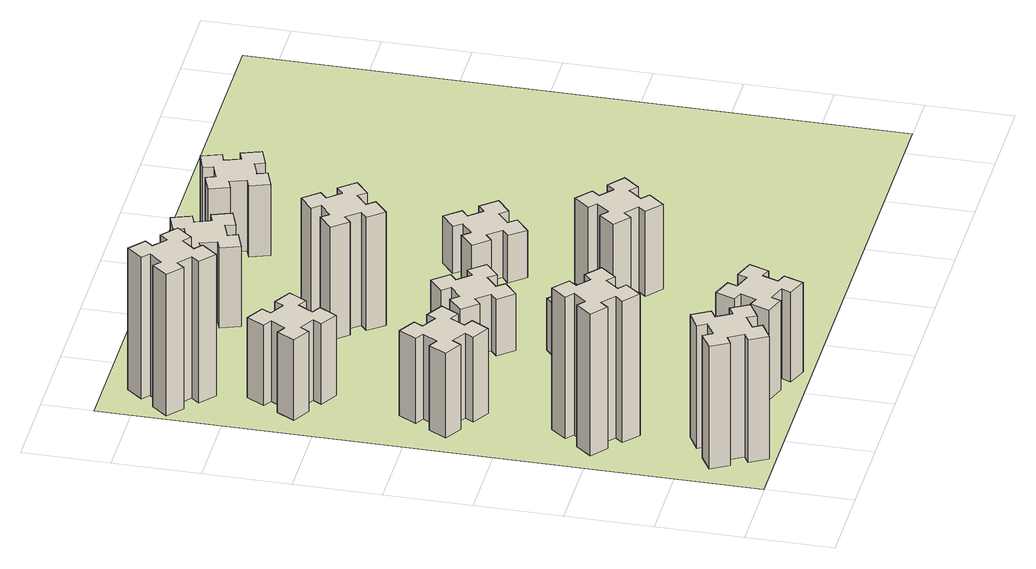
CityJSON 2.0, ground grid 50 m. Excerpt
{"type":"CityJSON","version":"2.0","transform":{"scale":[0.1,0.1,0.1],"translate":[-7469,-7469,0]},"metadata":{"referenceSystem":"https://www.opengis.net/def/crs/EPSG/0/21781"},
"CityObjects":{
"building1":{"type":"Building","attributes":{"class":"1000","function":"1000","usage":"1000","yearOfConstruction":2016,"roofType":"1000","measuredHeight":78,"storeysAboveGround":30,"storeysBelowGround":0},"geometry":[{"type":"Solid","lod":"1","boundaries":[[[[0,1,2,3,4,5,6,7,8,9,10,11,12,13,14,15,16,17,18,19]],[[17,16,20,21]],[[16,15,22,20]],[[15,14,23,22]],[[14,13,24,23]],[[13,12,25,24]],[[12,11,26,25]],[[11,10,27,26]],[[10,9,28,27]],[[9,8,29,28]],[[8,7,30,29]],[[7,6,31,30]],[[6,5,32,31]],[[5,4,33,32]],[[4,3,34,33]],[[3,2,35,34]],[[2,1,36,35]],[[1,0,37,36]],[[0,19,38,37]],[[19,18,39,38]],[[18,17,21,39]],[[24,25,26,27,28,29,30,31,32,33,34,35,36,37,38,39,21,20,22,23]]]]}]},
"building2":{"type":"Building","attributes":{"class":"1000","function":"1000","usage":"1000","yearOfConstruction":2016,"roofType":"1000","measuredHeight":90,"storeysAboveGround":30,"storeysBelowGround":0},"geometry":[{"type":"Solid","lod":"1","boundaries":[[[[40,41,42,43,44,45,46,47,48,49,50,51,52,53,54,55,56,57,58,59]],[[57,56,60,61]],[[56,55,62,60]],[[55,54,63,62]],[[54,53,64,63]],[[53,52,65,64]],[[52,51,66,65]],[[51,50,67,66]],[[50,49,68,67]],[[49,48,69,68]],[[48,47,70,69]],[[47,46,71,70]],[[46,45,72,71]],[[45,44,73,72]],[[44,43,74,73]],[[43,42,75,74]],[[42,41,76,75]],[[41,40,77,76]],[[40,59,78,77]],[[59,58,79,78]],[[58,57,61,79]],[[64,65,66,67,68,69,70,71,72,73,74,75,76,77,78,79,61,60,62,63]]]]}]},
"building3":{"type":"Building","attributes":{"class":"1000","function":"1000","usage":"1000","yearOfConstruction":2016,"roofType":"1000","measuredHeight":54,"storeysAboveGround":30,"storeysBelowGround":0},"geometry":[{"type":"Solid","lod":"1","boundaries":[[[[80,81,82,83,84,85,86,87,88,89,90,91,92,93,94,95,96,97,98,99]],[[97,96,100,101]],[[96,95,102,100]],[[95,94,103,102]],[[94,93,104,103]],[[93,92,105,104]],[[92,91,106,105]],[[91,90,107,106]],[[90,89,108,107]],[[89,88,109,108]],[[88,87,110,109]],[[87,86,111,110]],[[86,85,112,111]],[[85,84,113,112]],[[84,83,114,113]],[[83,82,115,114]],[[82,81,116,115]],[[81,80,117,116]],[[80,99,118,117]],[[99,98,119,118]],[[98,97,101,119]],[[104,105,106,107,108,109,110,111,112,113,114,115,116,117,118,119,101,100,102,103]]]]}]},
"building4":{"type":"Building","attributes":{"class":"1000","function":"1000","usage":"1000","yearOfConstruction":2016,"roofType":"1000","measuredHeight":51,"storeysAboveGround":30,"storeysBelowGround":0},"geometry":[{"type":"Solid","lod":"1","boundaries":[[[[120,121,122,123,124,125,126,127,128,129,130,131,132,133,134,135,136,137,138,139]],[[137,136,140,141]],[[136,135,142,140]],[[135,134,143,142]],[[134,133,144,143]],[[133,132,145,144]],[[132,131,146,145]],[[131,130,147,146]],[[130,129,148,147]],[[129,128,149,148]],[[128,127,150,149]],[[127,126,151,150]],[[126,125,152,151]],[[125,124,153,152]],[[124,123,154,153]],[[123,122,155,154]],[[122,121,156,155]],[[121,120,157,156]],[[120,139,158,157]],[[139,138,159,158]],[[138,137,141,159]],[[144,145,146,147,148,149,150,151,152,153,154,155,156,157,158,159,141,140,142,143]]]]}]},
"building5":{"type":"Building","attributes":{"class":"1000","function":"1000","usage":"1000","yearOfConstruction":2016,"roofType":"1000","measuredHeight":57,"storeysAboveGround":30,"storeysBelowGround":0},"geometry":[{"type":"Solid","lod":"1","boundaries":[[[[160,161,162,163,164,165,166,167,168,169,170,171,172,173,174,175,176,177,178,179]],[[177,176,180,181]],[[176,175,182,180]],[[175,174,183,182]],[[174,173,184,183]],[[173,172,185,184]],[[172,171,186,185]],[[171,170,187,186]],[[170,169,188,187]],[[169,168,189,188]],[[168,167,190,189]],[[167,166,191,190]],[[166,165,192,191]],[[165,164,193,192]],[[164,163,194,193]],[[163,162,195,194]],[[162,161,196,195]],[[161,160,197,196]],[[160,179,198,197]],[[179,178,199,198]],[[178,177,181,199]],[[184,185,186,187,188,189,190,191,192,193,194,195,196,197,198,199,181,180,182,183]]]]}]},
"building6":{"type":"Building","attributes":{"class":"1000","function":"1000","usage":"1000","yearOfConstruction":2016,"roofType":"1000","measuredHeight":90,"storeysAboveGround":30,"storeysBelowGround":0},"geometry":[{"type":"Solid","lod":"1","boundaries":[[[[200,201,202,203,204,205,206,207,208,209,210,211,212,213,214,215,216,217,218,219]],[[217,216,220,221]],[[216,215,222,220]],[[215,214,223,222]],[[214,213,224,223]],[[213,212,225,224]],[[212,211,226,225]],[[211,210,227,226]],[[210,209,228,227]],[[209,208,229,228]],[[208,207,230,229]],[[207,206,231,230]],[[206,205,232,231]],[[205,204,233,232]],[[204,203,234,233]],[[203,202,235,234]],[[202,201,236,235]],[[201,200,237,236]],[[200,219,238,237]],[[219,218,239,238]],[[218,217,221,239]],[[224,225,226,227,228,229,230,231,232,233,234,235,236,237,238,239,221,220,222,223]]]]}]},
"building7":{"type":"Building","attributes":{"class":"1000","function":"1000","usage":"1000","yearOfConstruction":2016,"roofType":"1000","measuredHeight":33,"storeysAboveGround":30,"storeysBelowGround":0},"geometry":[{"type":"Solid","lod":"1","boundaries":[[[[240,241,242,243,244,245,246,247,248,249,250,251,252,253,254,255,256,257,258,259]],[[257,256,260,261]],[[256,255,262,260]],[[255,254,263,262]],[[254,253,264,263]],[[253,252,265,264]],[[252,251,266,265]],[[251,250,267,266]],[[250,249,268,267]],[[249,248,269,268]],[[248,247,270,269]],[[247,246,271,270]],[[246,245,272,271]],[[245,244,273,272]],[[244,243,274,273]],[[243,242,275,274]],[[242,241,276,275]],[[241,240,277,276]],[[240,259,278,277]],[[259,258,279,278]],[[258,257,261,279]],[[264,265,266,267,268,269,270,271,272,273,274,275,276,277,278,279,261,260,262,263]]]]}]},
"building8":{"type":"Building","attributes":{"class":"1000","function":"1000","usage":"1000","yearOfConstruction":2016,"roofType":"1000","measuredHeight":36,"storeysAboveGround":30,"storeysBelowGround":0},"geometry":[{"type":"Solid","lod":"1","boundaries":[[[[280,281,282,283,284,285,286,287,288,289,290,291,292,293,294,295,296,297,298,299]],[[297,296,300,301]],[[296,295,302,300]],[[295,294,303,302]],[[294,293,304,303]],[[293,292,305,304]],[[292,291,306,305]],[[291,290,307,306]],[[290,289,308,307]],[[289,288,309,308]],[[288,287,310,309]],[[287,286,311,310]],[[286,285,312,311]],[[285,284,313,312]],[[284,283,314,313]],[[283,282,315,314]],[[282,281,316,315]],[[281,280,317,316]],[[280,299,318,317]],[[299,298,319,318]],[[298,297,301,319]],[[304,305,306,307,308,309,310,311,312,313,314,315,316,317,318,319,301,300,302,303]]]]}]},
"building9":{"type":"Building","attributes":{"class":"1000","function":"1000","usage":"1000","yearOfConstruction":2016,"roofType":"1000","measuredHeight":72,"storeysAboveGround":30,"storeysBelowGround":0},"geometry":[{"type":"Solid","lod":"1","boundaries":[[[[320,321,322,323,324,325,326,327,328,329,330,331,332,333,334,335,336,337,338,339]],[[337,336,340,341]],[[336,335,342,340]],[[335,334,343,342]],[[334,333,344,343]],[[333,332,345,344]],[[332,331,346,345]],[[331,330,347,346]],[[330,329,348,347]],[[329,328,349,348]],[[328,327,350,349]],[[327,326,351,350]],[[326,325,352,351]],[[325,324,353,352]],[[324,323,354,353]],[[323,322,355,354]],[[322,321,356,355]],[[321,320,357,356]],[[320,339,358,357]],[[339,338,359,358]],[[338,337,341,359]],[[344,345,346,347,348,349,350,351,352,353,354,355,356,357,358,359,341,340,342,343]]]]}]},
"building10":{"type":"Building","attributes":{"class":"1000","function":"1000","usage":"1000","yearOfConstruction":2016,"roofType":"1000","measuredHeight":51,"storeysAboveGround":30,"storeysBelowGround":0},"geometry":[{"type":"Solid","lod":"1","boundaries":[[[[360,361,362,363,364,365,366,367,368,369,370,371,372,373,374,375,376,377,378,379]],[[377,376,380,381]],[[376,375,382,380]],[[375,374,383,382]],[[374,373,384,383]],[[373,372,385,384]],[[372,371,386,385]],[[371,370,387,386]],[[370,369,388,387]],[[369,368,389,388]],[[368,367,390,389]],[[367,366,391,390]],[[366,365,392,391]],[[365,364,393,392]],[[364,363,394,393]],[[363,362,395,394]],[[362,361,396,395]],[[361,360,397,396]],[[360,379,398,397]],[[379,378,399,398]],[[378,377,381,399]],[[384,385,386,387,388,389,390,391,392,393,394,395,396,397,398,399,381,380,382,383]]]]}]},
"building11":{"type":"Building","attributes":{"class":"1000","function":"1000","usage":"1000","yearOfConstruction":2016,"roofType":"1000","measuredHeight":54,"storeysAboveGround":30,"storeysBelowGround":0},"geometry":[{"type":"Solid","lod":"1","boundaries":[[[[400,401,402,403,404,405,406,407,408,409,410,411,412,413,414,415,416,417,418,419]],[[417,416,420,421]],[[416,415,422,420]],[[415,414,423,422]],[[414,413,424,423]],[[413,412,425,424]],[[412,411,426,425]],[[411,410,427,426]],[[410,409,428,427]],[[409,408,429,428]],[[408,407,430,429]],[[407,406,431,430]],[[406,405,432,431]],[[405,404,433,432]],[[404,403,434,433]],[[403,402,435,434]],[[402,401,436,435]],[[401,400,437,436]],[[400,419,438,437]],[[419,418,439,438]],[[418,417,421,439]],[[424,425,426,427,428,429,430,431,432,433,434,435,436,437,438,439,421,420,422,423]]]]}]},
"building12":{"type":"Building","attributes":{"class":"1000","function":"1000","usage":"1000","yearOfConstruction":2016,"roofType":"1000","measuredHeight":30,"storeysAboveGround":30,"storeysBelowGround":0},"geometry":[{"type":"Solid","lod":"1","boundaries":[[[[440,441,442,443,444,445,446,447,448,449,450,451,452,453,454,455,456,457,458,459]],[[457,456,460,461]],[[456,455,462,460]],[[455,454,463,462]],[[454,453,464,463]],[[453,452,465,464]],[[452,451,466,465]],[[451,450,467,466]],[[450,449,468,467]],[[449,448,469,468]],[[448,447,470,469]],[[447,446,471,470]],[[446,445,472,471]],[[445,444,473,472]],[[444,443,474,473]],[[443,442,475,474]],[[442,441,476,475]],[[441,440,477,476]],[[440,459,478,477]],[[459,458,479,478]],[[458,457,461,479]],[[464,465,466,467,468,469,470,471,472,473,474,475,476,477,478,479,461,460,462,463]]]]}]},
"building13":{"type":"Building","attributes":{"class":"1000","function":"1000","usage":"1000","yearOfConstruction":2016,"roofType":"1000","measuredHeight":45,"storeysAboveGround":30,"storeysBelowGround":0},"geometry":[{"type":"Solid","lod":"1","boundaries":[[[[480,481,482,483,484,485,486,487,488,489,490,491,492,493,494,495,496,497,498,499]],[[497,496,500,501]],[[496,495,502,500]],[[495,494,503,502]],[[494,493,504,503]],[[493,492,505,504]],[[492,491,506,505]],[[491,490,507,506]],[[490,489,508,507]],[[489,488,509,508]],[[488,487,510,509]],[[487,486,511,510]],[[486,485,512,511]],[[485,484,513,512]],[[484,483,514,513]],[[483,482,515,514]],[[482,481,516,515]],[[481,480,517,516]],[[480,499,518,517]],[[499,498,519,518]],[[498,497,501,519]],[[504,505,506,507,508,509,510,511,512,513,514,515,516,517,518,519,501,500,502,503]]]]}]},
"landuse1":{"type":"LandUse","attributes":{"name":"plot1","function":"1010"},"geometry":[{"type":"MultiSurface","lod":"1","boundaries":[[[520,521,522,523]]]}]}
},
"vertices":[
[255,264,0],[305,177,0],[253,147,0],[313,43,0],[417,103,0],[387,155,0],[474,205,0],[504,153,0],[608,213,0],[548,317,0],[496,287,0],[446,374,0],[498,404,0],[438,508,0],[334,448,0],[364,396,0],[277,346,0],[247,398,0],[143,338,0],[203,234,0],[277,346,780],[247,398,780],[364,396,780],[334,448,780],[438,508,780],[498,404,780],[446,374,780],[496,287,780],[548,317,780],[608,213,780],[504,153,780],[474,205,780],[387,155,780],[417,103,780],[313,43,780],[253,147,780],[305,177,780],[255,264,780],[203,234,780],[143,338,780],
[484,1067,0],[408,1132,0],[446,1178,0],[354,1255,0],[277,1163,0],[323,1124,0],[259,1048,0],[213,1086,0],[136,994,0],[228,917,0],[266,963,0],[343,899,0],[304,853,0],[396,776,0],[473,868,0],[427,906,0],[492,983,0],[538,944,0],[615,1036,0],[523,1113,0],[492,983,900],[538,944,900],[427,906,900],[473,868,900],[396,776,900],[304,853,900],[343,899,900],[266,963,900],[228,917,900],[136,994,900],[213,1086,900],[259,1048,900],[323,1124,900],[277,1163,900],[354,1255,900],[446,1178,900],[408,1132,900],[484,1067,900],[523,1113,900],[615,1036,900],
[474,1926,0],[387,1976,0],[417,2028,0],[313,2088,0],[253,1984,0],[305,1954,0],[255,1867,0],[203,1897,0],[143,1793,0],[247,1733,0],[277,1785,0],[364,1735,0],[334,1683,0],[438,1623,0],[498,1727,0],[446,1757,0],[496,1844,0],[548,1814,0],[608,1918,0],[504,1978,0],[496,1844,540],[548,1814,540],[446,1757,540],[498,1727,540],[438,1623,540],[334,1683,540],[364,1735,540],[277,1785,540],[247,1733,540],[143,1793,540],[203,1897,540],[255,1867,540],[305,1954,540],[253,1984,540],[313,2088,540],[417,2028,540],[387,1976,540],[474,1926,540],[504,1978,540],[608,1918,540],
[446,2597,0],[496,2684,0],[548,2654,0],[608,2758,0],[504,2818,0],[474,2766,0],[387,2816,0],[417,2868,0],[313,2928,0],[253,2824,0],[305,2794,0],[255,2707,0],[203,2737,0],[143,2633,0],[247,2573,0],[277,2625,0],[364,2575,0],[334,2523,0],[438,2463,0],[498,2567,0],[364,2575,510],[334,2523,510],[277,2625,510],[247,2573,510],[143,2633,510],[203,2737,510],[255,2707,510],[305,2794,510],[253,2824,510],[313,2928,510],[417,2868,510],[387,2816,510],[474,2766,510],[504,2818,510],[608,2758,510],[548,2654,510],[496,2684,510],[446,2597,510],[498,2567,510],[438,2463,510],
[1029,360,0],[995,266,0],[939,287,0],[897,174,0],[1010,133,0],[1031,189,0],[1125,155,0],[1104,99,0],[1217,57,0],[1258,170,0],[1202,191,0],[1236,285,0],[1292,264,0],[1333,377,0],[1220,418,0],[1200,362,0],[1106,396,0],[1127,452,0],[1014,493,0],[973,380,0],[1106,396,570],[1127,452,570],[1200,362,570],[1220,418,570],[1333,377,570],[1292,264,570],[1236,285,570],[1202,191,570],[1258,170,570],[1217,57,570],[1104,99,570],[1125,155,570],[1031,189,570],[1010,133,570],[897,174,570],[939,287,570],[995,266,570],[1029,360,570],[973,380,570],[1014,493,570],
[384,3387,0],[308,3452,0],[346,3498,0],[254,3575,0],[177,3483,0],[223,3444,0],[159,3368,0],[113,3406,0],[36,3314,0],[128,3237,0],[166,3283,0],[243,3219,0],[204,3173,0],[296,3096,0],[373,3188,0],[327,3226,0],[392,3303,0],[438,3264,0],[515,3356,0],[423,3433,0],[392,3303,900],[438,3264,900],[327,3226,900],[373,3188,900],[296,3096,900],[204,3173,900],[243,3219,900],[166,3283,900],[128,3237,900],[36,3314,900],[113,3406,900],[159,3368,900],[223,3444,900],[177,3483,900],[254,3575,900],[346,3498,900],[308,3452,900],[384,3387,900],[423,3433,900],[515,3356,900],
[1083,1332,0],[1006,1267,0],[968,1313,0],[876,1236,0],[953,1144,0],[999,1183,0],[1063,1106,0],[1017,1068,0],[1094,976,0],[1186,1053,0],[1148,1099,0],[1224,1163,0],[1263,1117,0],[1355,1194,0],[1278,1286,0],[1232,1248,0],[1167,1324,0],[1213,1363,0],[1136,1455,0],[1044,1378,0],[1167,1324,330],[1213,1363,330],[1232,1248,330],[1278,1286,330],[1355,1194,330],[1263,1117,330],[1224,1163,330],[1148,1099,330],[1186,1053,330],[1094,976,330],[1017,1068,330],[1063,1106,330],[999,1183,330],[953,1144,330],[876,1236,330],[968,1313,330],[1006,1267,330],[1083,1332,330],[1044,1378,330],[1136,1455,330],
[1083,1972,0],[1006,1907,0],[968,1953,0],[876,1876,0],[953,1784,0],[999,1823,0],[1063,1746,0],[1017,1708,0],[1094,1616,0],[1186,1693,0],[1148,1739,0],[1224,1803,0],[1263,1757,0],[1355,1834,0],[1278,1926,0],[1232,1888,0],[1167,1964,0],[1213,2003,0],[1136,2095,0],[1044,2018,0],[1167,1964,360],[1213,2003,360],[1232,1888,360],[1278,1926,360],[1355,1834,360],[1263,1757,360],[1224,1803,360],[1148,1739,360],[1186,1693,360],[1094,1616,360],[1017,1708,360],[1063,1746,360],[999,1823,360],[953,1784,360],[876,1876,360],[968,1953,360],[1006,1907,360],[1083,1972,360],[1044,2018,360],[1136,2095,360],
[1099,2563,0],[1163,2486,0],[1117,2448,0],[1194,2356,0],[1286,2433,0],[1248,2479,0],[1324,2543,0],[1363,2497,0],[1455,2574,0],[1378,2666,0],[1332,2628,0],[1267,2704,0],[1313,2743,0],[1236,2835,0],[1144,2758,0],[1183,2712,0],[1106,2647,0],[1068,2693,0],[976,2616,0],[1053,2524,0],[1106,2647,720],[1068,2693,720],[1183,2712,720],[1144,2758,720],[1236,2835,720],[1313,2743,720],[1267,2704,720],[1332,2628,720],[1378,2666,720],[1455,2574,720],[1363,2497,720],[1324,2543,720],[1248,2479,720],[1286,2433,720],[1194,2356,720],[1117,2448,720],[1163,2486,720],[1099,2563,720],[1053,2524,720],[976,2616,720],
[995,3345,0],[1029,3251,0],[973,3230,0],[1014,3117,0],[1127,3159,0],[1106,3215,0],[1200,3249,0],[1220,3193,0],[1333,3234,0],[1292,3347,0],[1236,3326,0],[1202,3420,0],[1258,3440,0],[1217,3553,0],[1104,3512,0],[1125,3456,0],[1031,3422,0],[1010,3478,0],[897,3437,0],[939,3324,0],[1031,3422,510],[1010,3478,510],[1125,3456,510],[1104,3512,510],[1217,3553,510],[1258,3440,510],[1202,3420,510],[1236,3326,510],[1292,3347,510],[1333,3234,510],[1220,3193,510],[1200,3249,510],[1106,3215,510],[1127,3159,510],[1014,3117,510],[973,3230,510],[1029,3251,510],[995,3345,510],[939,3324,510],[897,3437,510],
[1746,1163,0],[1823,1099,0],[1784,1053,0],[1876,976,0],[1953,1068,0],[1907,1106,0],[1972,1183,0],[2018,1144,0],[2095,1236,0],[2003,1313,0],[1964,1267,0],[1888,1332,0],[1926,1378,0],[1834,1455,0],[1757,1363,0],[1803,1324,0],[1739,1248,0],[1693,1286,0],[1616,1194,0],[1708,1117,0],[1739,1248,540],[1693,1286,540],[1803,1324,540],[1757,1363,540],[1834,1455,540],[1926,1378,540],[1888,1332,540],[1964,1267,540],[2003,1313,540],[2095,1236,540],[2018,1144,540],[1972,1183,540],[1907,1106,540],[1953,1068,540],[1876,976,540],[1784,1053,540],[1823,1099,540],[1746,1163,540],[1708,1117,540],[1616,1194,540],
[1972,1988,0],[1907,2064,0],[1953,2103,0],[1876,2195,0],[1784,2118,0],[1823,2072,0],[1746,2007,0],[1708,2053,0],[1616,1976,0],[1693,1884,0],[1739,1923,0],[1803,1846,0],[1757,1808,0],[1834,1716,0],[1926,1793,0],[1888,1839,0],[1964,1903,0],[2003,1857,0],[2095,1934,0],[2018,2026,0],[1964,1903,300],[2003,1857,300],[1888,1839,300],[1926,1793,300],[1834,1716,300],[1757,1808,300],[1803,1846,300],[1739,1923,300],[1693,1884,300],[1616,1976,300],[1708,2053,300],[1746,2007,300],[1823,2072,300],[1784,2118,300],[1876,2195,300],[1953,2103,300],[1907,2064,300],[1972,1988,300],[2018,2026,300],[2095,1934,300],
[1865,3456,0],[1771,3422,0],[1750,3478,0],[1637,3437,0],[1679,3324,0],[1735,3345,0],[1769,3251,0],[1713,3230,0],[1754,3117,0],[1867,3159,0],[1846,3215,0],[1940,3249,0],[1960,3193,0],[2073,3234,0],[2032,3347,0],[1976,3326,0],[1942,3420,0],[1998,3440,0],[1957,3553,0],[1844,3512,0],[1942,3420,450],[1998,3440,450],[1976,3326,450],[2032,3347,450],[2073,3234,450],[1960,3193,450],[1940,3249,450],[1846,3215,450],[1867,3159,450],[1754,3117,450],[1713,3230,450],[1769,3251,450],[1735,3345,450],[1679,3324,450],[1637,3437,450],[1750,3478,450],[1771,3422,450],[1865,3456,450],[1844,3512,450],[1957,3553,450],
[5,3705,0],[3705,3705,0],[3705,5,0],[5,5,0]
]}
